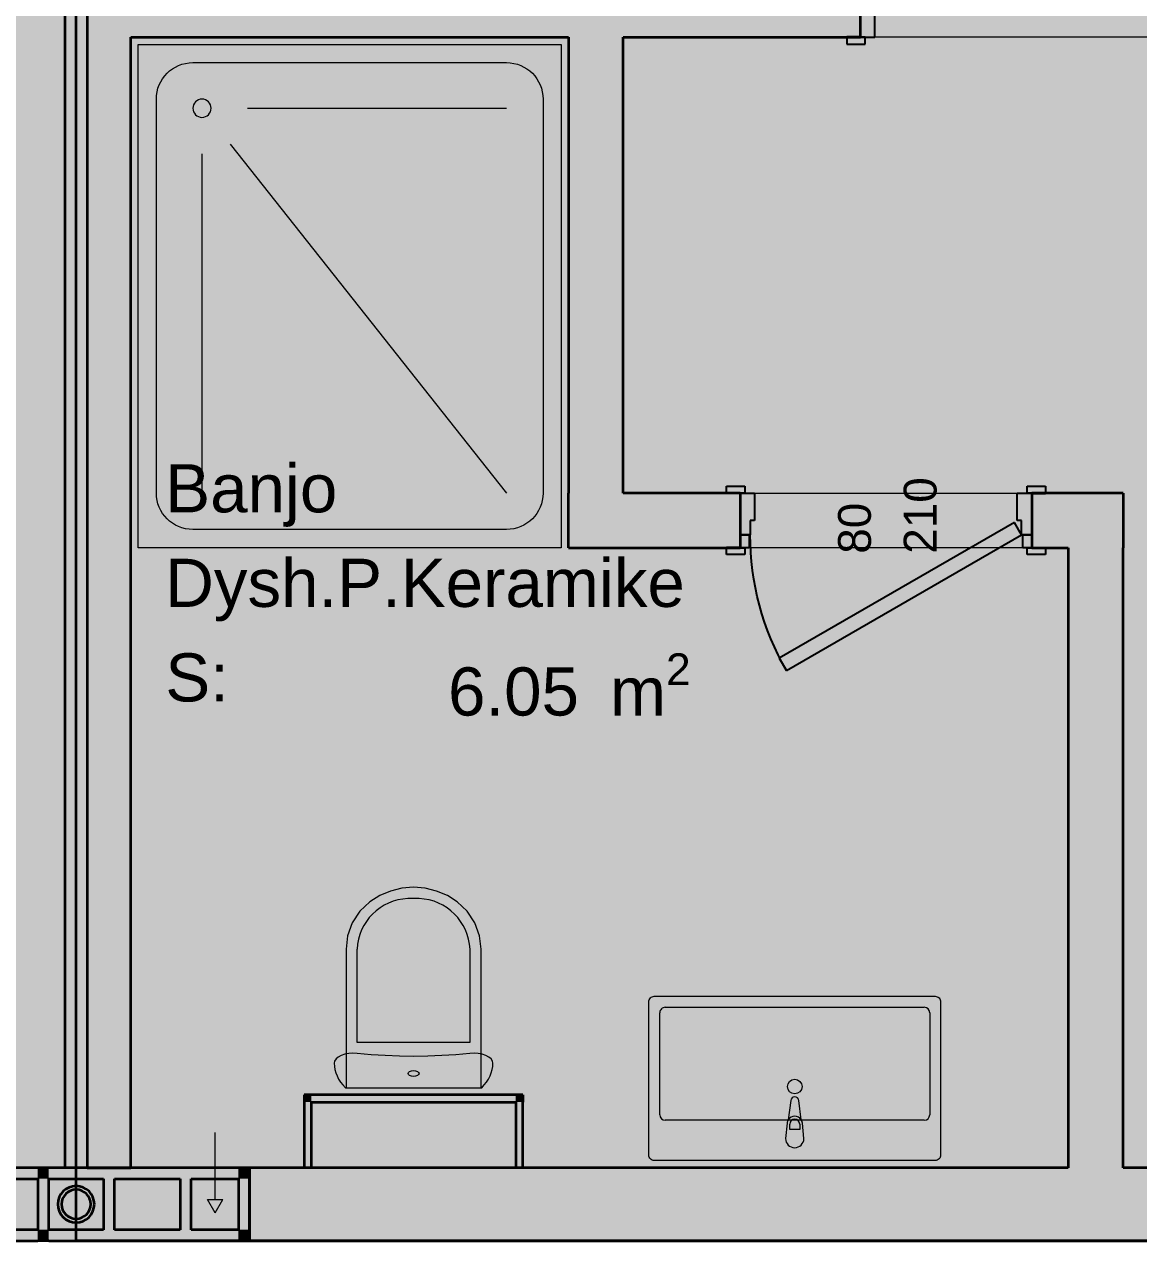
# Model space of a CAD drawing. Header units: millimetres. Extents: x 172821 to 253959, y -36092 to 17885.
# Drawn here: x 210819 to 213874, y -1016 to 2319 of the extents above; entities that cross this region are included whole.
import ezdxf
from ezdxf.enums import TextEntityAlignment as Align

# ---------------------------------------------------------------- set-up
doc = ezdxf.new("R2010")
doc.units = ezdxf.units.MM
doc.header["$MEASUREMENT"] = 0
doc.linetypes.add('Long Dashed', pattern=[2700, 1500, -1200])
for name, color, linetype, lineweight, true_color in [('A - Fill zone_Pen_No__102', 7, 'Continuous', 13, 0xcccccc), ('A - Fill zone_Pen_No__255', 7, 'Continuous', 13, 0xe8e8e8), ('A - kanalet e ventilimit_Pen_No__176', 7, 'Continuous', 15, 0x93a0c6), ('A - kanalet e ventilimit_Pen_No__82', 7, 'Continuous', 20, 0xaaaaaa), ('A - Muret_Pen_No__82', 7, 'Continuous', 20, 0xaaaaaa), ('ARCHICAD Door Markers_Pen_No__112', 7, 'Continuous', 13, 0xd5aaaa), ('Model Unit - Zone_Pen_No__102', 7, 'Continuous', 13, 0xcccccc)]:
    doc.layers.add(name, color=color, linetype=linetype, lineweight=lineweight, true_color=true_color)
for name, color, linetype, lineweight in [('A - Fill zone_Pen_No__2', 8, 'Continuous', 15), ('A - Fill zone_Pen_No__22', 8, 'Continuous', 35), ('A - kanalet e ventilimit_Pen_No__22', 8, 'Continuous', 35), ('A - Muret_Pen_No__22', 8, 'Continuous', 35), ('A - Sanitaria_Pen_No__18', 9, 'Continuous', 15), ('ARCHICAD Doors_Pen_No__42', 8, 'Continuous', 25), ('ARCHICAD Zone Stamps_Pen_No__101', 252, 'Continuous', 13)]:
    doc.layers.add(name, color=color, linetype=linetype, lineweight=lineweight)
for name, color, linetype in [('A - kanalet e ventilimit', 7, 'Continuous'), ('A - Muret', 7, 'Continuous'), ('Model Unit - Zone', 7, 'Continuous')]:
    doc.layers.add(name, color=color, linetype=linetype)
doc.styles.add('GENERATED_STYLE_2', font='arial.ttf')

# ---------------------------------------------------------------- blocks, each defined once
blk = doc.blocks.new('Banjo_Dysh.P.Keramike_54', base_point=(212682.9, 627.3))
at = {"layer": 'ARCHICAD Zone Stamps_Pen_No__101', "color": 252, "lineweight": 13, "insert": (211980.7, 594.2), "char_height": 132, "attachment_point": 1, "style": 'GENERATED_STYLE_2'}
blk.add_mtext('\\A1;{\\pql;\\pt0,6060;\\fArial|b0|i0|c0|p34;6.05\\fArial|b0|i0|c0|p34;\\A1{\\H.66x;\\S^  ;}\\fArial|b0|i0|c0|p34; m\\fArial|b0|i0|c0|p34;\\A1{\\H.66x;\\S2^  ;}}', dxfattribs=at)
at = {"layer": 'ARCHICAD Zone Stamps_Pen_No__101', "color": 252, "lineweight": 13, "style": 'GENERATED_STYLE_2'}
for tag, p in [('DUMMY_849', (212599.5, 1142.9)), ('ROOM_NAME', (211205.6, 1112.8)), ('DUMMY_850', (212599.5, 883.7)), ('ROOM_NUMBER', (211205.6, 853.5)), ('measuredAreaCode', (211205.6, 594.2))]:
    blk.add_attdef(tag, text='', height=132, dxfattribs=at).set_placement(p, align=Align.TOP_LEFT)
blk = doc.blocks.new('Door 25_2')
at = {"layer": 'ARCHICAD Doors_Pen_No__42', "color": 8, "linetype": 'Continuous', "lineweight": 25}
for p, q in [((-292.3, 337.4), (-272.3, 372)), ((-272.3, 372), (372, 0)), ((352, -34.6), (-292.3, 337.4)), ((-387, 54), (-437, 54)), ((-437, 54), (-437, 35)), ((-437, 35), (-387, 35)), ((-400, 35), (-437, 35)), ((-400, 35), (-437, 35)), ((-375, 35), (-400, 35)), ((-400, 35), (-400, 0)), ((-400, 0), (-400, 35)), ((-400, 0), (-400, 35)), ((-387, 35), (-387, 54)), ((-375, 0), (-375, 35)), ((400, 35), (375, 35)), ((375, 35), (375, 0)), ((437, 54), (387, 54)), ((387, 54), (387, 35)), ((387, 35), (437, 35)), ((400, 0), (400, 35)), ((400, 0), (400, 35)), ((400, 0), (400, 35)), ((400, 35), (437, 35)), ((400, 35), (437, 35)), ((437, 35), (437, 54)), ((-400, 0), (-375, 0)), ((-372, 0), (-400, 0)), ((-400, 0), (-400, -115)), ((-400, -115), (-400, 0)), ((-400, -115), (-400, 0)), ((-372, -40), (-372, 0)), ((372, 0), (352, -34.6)), ((400, 0), (372, 0)), ((372, 0), (372, -40)), ((375, 0), (400, 0)), ((400, -115), (400, 0)), ((400, -115), (400, 0)), ((400, -115), (400, 0)), ((-360, -40), (-372, -40)), ((-360, -115), (-360, -40)), ((372, -40), (360, -40)), ((360, -40), (360, -115)), ((-387, -115), (-437, -115)), ((-437, -115), (-437, -134)), ((-400, -115), (-437, -115)), ((-400, -115), (-437, -115)), ((-400, -115), (-360, -115)), ((-387, -134), (-387, -115)), ((360, -115), (400, -115)), ((437, -115), (387, -115)), ((387, -115), (387, -134)), ((400, -115), (437, -115)), ((400, -115), (437, -115)), ((437, -134), (437, -115)), ((-437, -134), (-387, -134)), ((387, -134), (437, -134))]:
    blk.add_line(p, q, dxfattribs=at)
blk.add_arc((372, 0), 744, 150, 180, dxfattribs=at)
blk = doc.blocks.new('D Marker 22')
at = {"layer": 'ARCHICAD Door Markers_Pen_No__112', "color": 9, "lineweight": 13, "true_color": 0xd5aaaa, "style": 'GENERATED_STYLE_2'}
for tag, p in [('AC_MarkerText_3', (-165.9, -155.7)), ('AC_MarkerText_2', (14.1, -224))]:
    blk.add_attdef(tag, text='', height=90, rotation=270, dxfattribs=at).set_placement(p, align=Align.BOTTOM_LEFT)
blk = doc.blocks.new('Wall_50', base_point=(213831.1, 1033.8))
at = {"layer": 'A - Muret_Pen_No__82', "linetype": 'Continuous', "lineweight": 0, "true_color": 0xd4d4d4}
for points in [[(212461.1, 1033.8), (212311.1, 1033.8), (212311.1, 883.8)], [(212461.1, 1033.8), (212311.1, 883.8), (212461.1, 883.8)], [(212461.1, 1033.8), (212461.1, 883.8), (212781.1, 883.8), (212781.1, 1033.8)], [(213681.1, 1033.8), (213581.1, 1033.8), (213581.1, 883.8), (213681.1, 883.8)], [(213681.1, 883.8), (213831.1, 883.8), (213831.1, 1033.8)], [(213681.1, 1033.8), (213681.1, 883.8), (213831.1, 1033.8)]]:
    blk.add_hatch(color=254, dxfattribs=at).paths.add_polyline_path(points)
at = {"layer": 'A - Muret_Pen_No__22', "color": 8, "linetype": 'Continuous', "lineweight": 35}
for p, q in [((212781.1, 1033.8), (212744.1, 1033.8)), ((212781.1, 1033.8), (212781.1, 918.8)), ((213581.1, 1033.8), (213618.1, 1033.8)), ((213581.1, 1033.8), (213581.1, 918.8)), ((212781.1, 918.8), (212781.1, 883.8)), ((213581.1, 918.8), (213581.1, 883.8)), ((212781.1, 883.8), (212744.1, 883.8)), ((213581.1, 883.8), (213618.1, 883.8))]:
    blk.add_line(p, q, dxfattribs=at)
at = {"layer": 'A - Muret_Pen_No__22', "color": 8, "linetype": 'Continuous', "lineweight": 35, "flags": 128}
for points in [[(212311.1, 883.8), (212311.1, 1033.8)], [(212781.1, 1033.8), (212461.1, 1033.8)], [(213831.1, 1033.8), (213581.1, 1033.8)], [(213831.1, 1033.8), (213831.1, 883.8)], [(212311.1, 883.8), (212781.1, 883.8)], [(213581.1, 883.8), (213681.1, 883.8)]]:
    blk.add_lwpolyline(points, dxfattribs=at)
at = {"layer": 'ARCHICAD Door Markers_Pen_No__112', "color": 9, "lineweight": 13, "true_color": 0xd5aaaa}
ref = blk.add_blockref('D Marker 22', (213181.1, 883.8), dxfattribs=dict(at, rotation=180))
ref.add_attrib('AC_MarkerText_2', '80', dxfattribs={"color": 9, "lineweight": 13, "true_color": 0xd5aaaa, "height": 90, "rotation": 90, "style": 'GENERATED_STYLE_2'}).set_placement((213166.9, 867.3), align=Align.BOTTOM_LEFT)
ref.add_attrib('AC_MarkerText_3', '210', dxfattribs={"color": 9, "lineweight": 13, "true_color": 0xd5aaaa, "height": 90, "rotation": 90, "style": 'GENERATED_STYLE_2'}).set_placement((213346.9, 867.3), align=Align.BOTTOM_LEFT)
at = {"layer": 'ARCHICAD Doors_Pen_No__42', "color": 8, "linetype": 'Continuous', "lineweight": 25, "xscale": -1, "zscale": 1000, "rotation": 180}
blk.add_blockref('Door 25_2', (213181.1, 918.8), dxfattribs=at)
blk = doc.blocks.new('Door 25')
at = {"layer": 'ARCHICAD Doors_Pen_No__42', "color": 8, "linetype": 'Continuous', "lineweight": 25}
for p, q in [((382, 0), (382, 844)), ((382, 844), (422, 844)), ((422, 844), (422, 0)), ((-437, 54), (-487, 54)), ((-487, 54), (-487, 35)), ((-487, 35), (-437, 35)), ((-450, 35), (-487, 35)), ((-450, 35), (-487, 35)), ((-425, 35), (-450, 35)), ((-450, 35), (-450, 0)), ((-450, 0), (-450, 35)), ((-450, 0), (-450, 35)), ((-437, 35), (-437, 54)), ((-425, 0), (-425, 35)), ((450, 35), (425, 35)), ((425, 35), (425, 0)), ((487, 54), (437, 54)), ((437, 54), (437, 35)), ((437, 35), (487, 35)), ((450, 0), (450, 35)), ((450, 0), (450, 35)), ((450, 0), (450, 35)), ((450, 35), (487, 35)), ((450, 35), (487, 35)), ((487, 35), (487, 54)), ((-450, 0), (-425, 0)), ((-422, 0), (-450, 0)), ((-450, 0), (-450, -115)), ((-450, -115), (-450, 0)), ((-450, -115), (-450, 0)), ((-422, -40), (-422, 0)), ((422, 0), (382, 0)), ((450, 0), (422, 0)), ((422, 0), (422, -40)), ((425, 0), (450, 0)), ((450, -115), (450, 0)), ((450, -115), (450, 0)), ((450, -115), (450, 0)), ((-410, -40), (-422, -40)), ((-410, -115), (-410, -40)), ((422, -40), (410, -40)), ((410, -40), (410, -115)), ((-437, -115), (-487, -115)), ((-487, -115), (-487, -134)), ((-450, -115), (-487, -115)), ((-450, -115), (-487, -115)), ((-450, -115), (-410, -115)), ((-437, -134), (-437, -115)), ((410, -115), (450, -115)), ((487, -115), (437, -115)), ((437, -115), (437, -134)), ((450, -115), (487, -115)), ((450, -115), (487, -115)), ((487, -134), (487, -115)), ((-487, -134), (-437, -134)), ((437, -134), (487, -134))]:
    blk.add_line(p, q, dxfattribs=at)
blk.add_arc((422, 0), 844, 90, 180, dxfattribs=at)
blk = doc.blocks.new('Wall_51', base_point=(217311.1, 2433.8))
at = {"layer": 'A - Muret_Pen_No__82', "linetype": 'Continuous', "lineweight": 0, "true_color": 0xd4d4d4}
for points in [[(211111.1, 2433.8), (211111.1, 2283.8), (213111.1, 2283.8), (213111.1, 2433.8)], [(214011.1, 2433.8), (214011.1, 2283.8), (214611.1, 2283.8), (214611.1, 2433.8)], [(215511.1, 2283.8), (217161.1, 2283.8), (217161.1, 2433.8), (215511.1, 2433.8)], [(217311.1, 2433.8), (217161.1, 2433.8), (217311.1, 2283.8)], [(217161.1, 2283.8), (217311.1, 2283.8), (217161.1, 2433.8)]]:
    blk.add_hatch(color=254, dxfattribs=at).paths.add_polyline_path(points)
at = {"layer": 'A - Muret_Pen_No__22', "color": 8, "linetype": 'Continuous', "lineweight": 35}
for p, q in [((213111.1, 2433.8), (213074.1, 2433.8)), ((213111.1, 2398.8), (213111.1, 2433.8)), ((214011.1, 2433.8), (214048.1, 2433.8)), ((214011.1, 2398.8), (214011.1, 2433.8)), ((214611.1, 2433.8), (214574.1, 2433.8)), ((214611.1, 2398.8), (214611.1, 2433.8)), ((215511.1, 2433.8), (215548.1, 2433.8)), ((215511.1, 2398.8), (215511.1, 2433.8)), ((213111.1, 2283.8), (213111.1, 2398.8)), ((214011.1, 2283.8), (214011.1, 2398.8)), ((214611.1, 2283.8), (214611.1, 2398.8)), ((215511.1, 2283.8), (215511.1, 2398.8)), ((213111.1, 2283.8), (213074.1, 2283.8)), ((214011.1, 2283.8), (214048.1, 2283.8)), ((214611.1, 2283.8), (214574.1, 2283.8)), ((215511.1, 2283.8), (215548.1, 2283.8))]:
    blk.add_line(p, q, dxfattribs=at)
at = {"layer": 'A - Muret_Pen_No__22', "color": 8, "linetype": 'Continuous', "lineweight": 35, "flags": 128}
for points in [[(213111.1, 2433.8), (211111.1, 2433.8)], [(214111.1, 2433.8), (214011.1, 2433.8)], [(214611.1, 2433.8), (214511.1, 2433.8)], [(217161.1, 2433.8), (215511.1, 2433.8)], [(217311.1, 2283.8), (217311.1, 2433.8)], [(211111.1, 2283.8), (212311.1, 2283.8)], [(212461.1, 2283.8), (213111.1, 2283.8)], [(214011.1, 2283.8), (214611.1, 2283.8)], [(215511.1, 2283.8), (217311.1, 2283.8)]]:
    blk.add_lwpolyline(points, dxfattribs=at)
at = {"layer": 'ARCHICAD Door Markers_Pen_No__112', "color": 9, "lineweight": 13, "true_color": 0xd5aaaa}
ref = blk.add_blockref('D Marker 22', (213561.1, 2283.8), dxfattribs=dict(at, rotation=180))
ref.add_attrib('AC_MarkerText_2', '90', dxfattribs={"color": 9, "lineweight": 13, "true_color": 0xd5aaaa, "height": 90, "rotation": 90, "style": 'GENERATED_STYLE_2'}).set_placement((213546.9, 2566.6), align=Align.BOTTOM_LEFT)
ref.add_attrib('AC_MarkerText_3', '210', dxfattribs={"color": 9, "lineweight": 13, "true_color": 0xd5aaaa, "height": 90, "rotation": 90, "style": 'GENERATED_STYLE_2'}).set_placement((213726.9, 2498.3), align=Align.BOTTOM_LEFT)
ref = blk.add_blockref('D Marker 22', (215061.1, 2283.8), dxfattribs=dict(at, rotation=180))
ref.add_attrib('AC_MarkerText_2', '90', dxfattribs={"color": 9, "lineweight": 13, "true_color": 0xd5aaaa, "height": 90, "rotation": 90, "style": 'GENERATED_STYLE_2'}).set_placement((215046.9, 2566.6), align=Align.BOTTOM_LEFT)
ref.add_attrib('AC_MarkerText_3', '210', dxfattribs={"color": 9, "lineweight": 13, "true_color": 0xd5aaaa, "height": 90, "rotation": 90, "style": 'GENERATED_STYLE_2'}).set_placement((215226.9, 2498.3), align=Align.BOTTOM_LEFT)
at = {"layer": 'ARCHICAD Doors_Pen_No__42', "color": 8, "linetype": 'Continuous', "lineweight": 25, "zscale": 1000}
blk.add_blockref('Door 25', (213561.1, 2398.8), dxfattribs=at)
at = {"layer": 'ARCHICAD Doors_Pen_No__42', "color": 8, "linetype": 'Continuous', "lineweight": 25, "xscale": -1, "zscale": 1000}
blk.add_blockref('Door 25', (215061.1, 2398.8), dxfattribs=at)
blk = doc.blocks.new('Wall_52', base_point=(212461.1, 1033.8))
at = {"layer": 'A - Muret_Pen_No__82', "linetype": 'Continuous', "lineweight": 0, "true_color": 0xd4d4d4}
blk.add_hatch(color=254, dxfattribs=at).paths.add_polyline_path([(212461.1, 1033.8), (212461.1, 2283.8), (212311.1, 2283.8), (212311.1, 1033.8)])
at = {"layer": 'A - Muret_Pen_No__22', "color": 8, "linetype": 'Continuous', "lineweight": 35, "flags": 128}
for points in [[(212311.1, 2283.8), (212311.1, 1033.8)], [(212461.1, 1033.8), (212461.1, 2283.8)]]:
    blk.add_lwpolyline(points, dxfattribs=at)
blk = doc.blocks.new('Wall_81', base_point=(211111.1, 6183.8))
at = {"layer": 'A - Muret_Pen_No__82', "linetype": 'Continuous', "lineweight": 0, "true_color": 0xd4d4d4}
blk.add_hatch(color=254, dxfattribs=at).paths.add_polyline_path([(210991.1, 5933.8), (210991.1, -816.1), (211111.1, -816.1), (211111.1, 5933.8)])
at = {"layer": 'A - Muret_Pen_No__22', "color": 8, "linetype": 'Continuous', "lineweight": 35, "flags": 128}
for points in [[(210991.1, 5933.8), (210991.1, -816.1)], [(211111.1, -816.1), (211111.1, 2283.8)], [(210991.1, -816.1), (211111.1, -816.1)]]:
    blk.add_lwpolyline(points, dxfattribs=at)
blk = doc.blocks.new('Wall_91', base_point=(213831.1, 1033.8))
at = {"layer": 'A - Muret_Pen_No__82', "linetype": 'Continuous', "lineweight": 0, "true_color": 0xd4d4d4}
blk.add_hatch(color=254, dxfattribs=at).paths.add_polyline_path([(213681.1, 883.8), (213681.1, -816.2), (213831.1, -816.2), (213831.1, 883.8)])
at = {"layer": 'A - Muret_Pen_No__22', "color": 8, "linetype": 'Continuous', "lineweight": 35, "flags": 128}
for points in [[(213681.1, 883.8), (213681.1, -816.2)], [(213831.1, -816.2), (213831.1, 883.8)]]:
    blk.add_lwpolyline(points, dxfattribs=at)
blk = doc.blocks.new('Wall_101', base_point=(210931.1, 6183.8))
at = {"layer": 'A - Muret_Pen_No__82', "linetype": 'Continuous', "lineweight": 0, "true_color": 0xd4d4d4}
blk.add_hatch(color=254, dxfattribs=at).paths.add_polyline_path([(210811.1, 5933.8), (210811.1, -815.2), (210931.1, -815.2), (210931.1, 5933.8)])
at = {"layer": 'A - Muret_Pen_No__22', "color": 8, "linetype": 'Continuous', "lineweight": 35, "flags": 128}
for points in [[(210931.1, -815.2), (210931.1, 5933.8)], [(210811.1, -815.2), (210931.1, -815.2)]]:
    blk.add_lwpolyline(points, dxfattribs=at)
blk = doc.blocks.new('Wall_210', base_point=(211586.1, -616.2))
at = {"layer": 'A - Muret_Pen_No__82', "linetype": 'Continuous', "lineweight": 0, "true_color": 0xd4d4d4}
for points in [[(211586.1, -636.2), (211606.1, -636.2), (211586.1, -616.2)], [(211606.1, -616.2), (211586.1, -616.2), (211606.1, -636.2)], [(211606.1, -636.2), (212166.1, -636.2), (212166.1, -616.2), (211606.1, -616.2)], [(212166.1, -636.2), (212186.1, -636.2), (212186.1, -616.2)], [(212166.1, -636.2), (212186.1, -616.2), (212166.1, -616.2)]]:
    blk.add_hatch(color=254, dxfattribs=at).paths.add_polyline_path(points)
at = {"layer": 'A - Muret_Pen_No__22', "color": 8, "linetype": 'Continuous', "lineweight": 35, "flags": 128}
for points in [[(211586.1, -616.2), (211586.1, -636.2)], [(212186.1, -616.2), (211586.1, -616.2)], [(212186.1, -616.2), (212186.1, -636.2)], [(211606.1, -636.2), (212166.1, -636.2)]]:
    blk.add_lwpolyline(points, dxfattribs=at)
blk = doc.blocks.new('Wall_211', base_point=(211586.1, -616.2))
at = {"layer": 'A - Muret_Pen_No__82', "linetype": 'Continuous', "lineweight": 0, "true_color": 0xd4d4d4}
blk.add_hatch(color=254, dxfattribs=at).paths.add_polyline_path([(211586.1, -636.2), (211586.1, -816.2), (211606.1, -816.2), (211606.1, -636.2)])
at = {"layer": 'A - Muret_Pen_No__22', "color": 8, "linetype": 'Continuous', "lineweight": 35, "flags": 128}
for points in [[(211586.1, -636.2), (211586.1, -816.2)], [(211606.1, -816.2), (211606.1, -636.2)], [(211606.1, -816.2), (211586.1, -816.2)]]:
    blk.add_lwpolyline(points, dxfattribs=at)
blk = doc.blocks.new('Wall_212', base_point=(212186.1, -616.2))
at = {"layer": 'A - Muret_Pen_No__82', "linetype": 'Continuous', "lineweight": 0, "true_color": 0xd4d4d4}
blk.add_hatch(color=254, dxfattribs=at).paths.add_polyline_path([(212166.1, -636.2), (212166.1, -816.2), (212186.1, -816.2), (212186.1, -636.2)])
at = {"layer": 'A - Muret_Pen_No__22', "color": 8, "linetype": 'Continuous', "lineweight": 35, "flags": 128}
for points in [[(212166.1, -636.2), (212166.1, -816.2)], [(212186.1, -816.2), (212186.1, -636.2)], [(212186.1, -816.2), (212166.1, -816.2)]]:
    blk.add_lwpolyline(points, dxfattribs=at)
blk = doc.blocks.new('Wall_213', base_point=(210486.1, -816.2))
at = {"layer": 'A - kanalet e ventilimit_Pen_No__82', "linetype": 'Continuous', "lineweight": 0, "true_color": 0xd4d4d4}
for points in [[(210516.1, -846.2), (210486.1, -816.2), (210486.1, -846.2)], [(210516.1, -816.2), (210486.1, -816.2), (210516.1, -846.2)], [(210516.1, -846.2), (210856.1, -846.2), (210856.1, -816.2), (210516.1, -816.2)], [(210856.1, -846.2), (210886.1, -846.2), (210886.1, -816.2)], [(210856.1, -846.2), (210886.1, -816.2), (210856.1, -816.2)]]:
    blk.add_hatch(color=254, dxfattribs=at).paths.add_polyline_path(points)
at = {"layer": 'A - kanalet e ventilimit_Pen_No__22', "color": 8, "linetype": 'Continuous', "lineweight": 35, "flags": 128}
for points in [[(210486.1, -816.2), (210486.1, -846.2)], [(210886.1, -816.2), (210486.1, -816.2)], [(210516.1, -846.2), (210646.1, -846.2)], [(210676.1, -846.2), (210856.1, -846.2)]]:
    blk.add_lwpolyline(points, dxfattribs=at)
blk = doc.blocks.new('Wall_214', base_point=(210886.1, -816.2))
at = {"layer": 'A - kanalet e ventilimit_Pen_No__82', "linetype": 'Continuous', "lineweight": 0, "true_color": 0xd4d4d4}
for points in [[(210856.1, -846.2), (210856.1, -986.2), (210886.1, -986.2), (210886.1, -846.2)], [(210856.1, -1016.2), (210886.1, -1016.2), (210856.1, -986.2)], [(210856.1, -986.2), (210886.1, -1016.2), (210886.1, -986.2)]]:
    blk.add_hatch(color=254, dxfattribs=at).paths.add_polyline_path(points)
at = {"layer": 'A - kanalet e ventilimit_Pen_No__22', "color": 8, "linetype": 'Continuous', "lineweight": 35, "flags": 128}
for points in [[(210856.1, -846.2), (210856.1, -986.2)], [(210886.1, -986.2), (210886.1, -846.2)], [(210886.1, -1016.2), (210856.1, -1016.2)]]:
    blk.add_lwpolyline(points, dxfattribs=at)
blk = doc.blocks.new('Wall_215', base_point=(210886.1, -1016.2))
at = {"layer": 'A - kanalet e ventilimit_Pen_No__82', "linetype": 'Continuous', "lineweight": 0, "true_color": 0xd4d4d4}
for points in [[(210486.1, -986.2), (210486.1, -1016.2), (210516.1, -986.2)], [(210516.1, -986.2), (210486.1, -1016.2), (210516.1, -1016.2)], [(210856.1, -986.2), (210516.1, -986.2), (210516.1, -1016.2), (210856.1, -1016.2)]]:
    blk.add_hatch(color=254, dxfattribs=at).paths.add_polyline_path(points)
at = {"layer": 'A - kanalet e ventilimit_Pen_No__22', "color": 8, "linetype": 'Continuous', "lineweight": 35, "flags": 128}
for points in [[(210486.1, -1016.2), (210486.1, -986.2)], [(210646.1, -986.2), (210516.1, -986.2)], [(210856.1, -986.2), (210676.1, -986.2)], [(210486.1, -1016.2), (210856.1, -1016.2)]]:
    blk.add_lwpolyline(points, dxfattribs=at)
blk = doc.blocks.new('Wall_218', base_point=(211011.1, -916.2))
at = {"layer": 'A - kanalet e ventilimit_Pen_No__82', "linetype": 'Continuous', "lineweight": 0, "true_color": 0xd4d4d4}
blk.add_hatch(color=254, dxfattribs=at).paths.add_polyline_path([(211011.1, -916.2, 1), (210911.1, -916.2), (210921.1, -916.2, -1), (211001.1, -916.2)])
at = {"layer": 'A - kanalet e ventilimit_Pen_No__22', "color": 8, "linetype": 'Continuous', "lineweight": 35}
for radius in [50, 40]:
    blk.add_arc((210961.1, -916.2), radius, 0, 180, dxfattribs=at)
blk = doc.blocks.new('Wall_219', base_point=(210911.1, -916.2))
at = {"layer": 'A - kanalet e ventilimit_Pen_No__82', "linetype": 'Continuous', "lineweight": 0, "true_color": 0xd4d4d4}
blk.add_hatch(color=254, dxfattribs=at).paths.add_polyline_path([(210911.1, -916.2, 1), (211011.1, -916.2), (211001.1, -916.2, -1), (210921.1, -916.2)])
at = {"layer": 'A - kanalet e ventilimit_Pen_No__22', "color": 8, "linetype": 'Continuous', "lineweight": 35}
for radius in [50, 40]:
    blk.add_arc((210961.1, -916.2), radius, 180, 0, dxfattribs=at)
blk = doc.blocks.new('Door 25_3')
at = {"layer": 'ARCHICAD Doors_Pen_No__42', "color": 8, "linetype": 'Continuous', "lineweight": 25}
for p, q in [((432, 0), (432, 944)), ((432, 944), (472, 944)), ((472, 944), (472, 0)), ((-487, 104), (-537, 104)), ((-537, 104), (-537, 85)), ((-487, 85), (-487, 104)), ((537, 104), (487, 104)), ((487, 104), (487, 85)), ((537, 85), (537, 104)), ((-537, 85), (-487, 85)), ((-500, 85), (-537, 85)), ((-500, 85), (-537, 85)), ((-475, 85), (-500, 85)), ((-500, 85), (-500, 0)), ((-500, 0), (-500, 85)), ((-500, 0), (-500, 85)), ((-475, 0), (-475, 85)), ((500, 85), (475, 85)), ((475, 85), (475, 0)), ((487, 85), (537, 85)), ((500, 0), (500, 85)), ((500, 0), (500, 85)), ((500, 0), (500, 85)), ((500, 85), (537, 85)), ((500, 85), (537, 85)), ((-500, 0), (-475, 0)), ((-472, 0), (-500, 0)), ((-500, 0), (-500, -115)), ((-500, -115), (-500, 0)), ((-500, -115), (-500, 0)), ((-472, -40), (-472, 0)), ((472, 0), (432, 0)), ((500, 0), (472, 0)), ((472, 0), (472, -40)), ((475, 0), (500, 0)), ((500, -115), (500, 0)), ((500, -115), (500, 0)), ((500, -115), (500, 0)), ((-460, -40), (-472, -40)), ((-460, -115), (-460, -40)), ((472, -40), (460, -40)), ((460, -40), (460, -115)), ((-487, -115), (-537, -115)), ((-537, -115), (-537, -134)), ((-500, -115), (-537, -115)), ((-500, -115), (-537, -115)), ((-500, -115), (-460, -115)), ((-487, -134), (-487, -115)), ((460, -115), (500, -115)), ((537, -115), (487, -115)), ((487, -115), (487, -134)), ((500, -115), (537, -115)), ((500, -115), (537, -115)), ((537, -134), (537, -115)), ((-537, -134), (-487, -134)), ((487, -134), (537, -134))]:
    blk.add_line(p, q, dxfattribs=at)
blk.add_arc((472, 0), 944, 90, 180, dxfattribs=at)
blk = doc.blocks.new('Wall_229', base_point=(217030.1, -1016.2))
at = {"layer": 'A - Muret_Pen_No__82', "linetype": 'Continuous', "lineweight": 0, "true_color": 0xd4d4d4}
for points in [[(213831.1, -816.2), (213831.1, -1016.2), (213981.1, -1016.2), (213981.1, -816.2)], [(214981.1, -816.2), (214981.1, -1016.2), (217030.1, -1016.2), (217030.1, -816.2)]]:
    blk.add_hatch(color=254, dxfattribs=at).paths.add_polyline_path(points)
at = {"layer": 'A - Muret_Pen_No__22', "color": 8, "linetype": 'Continuous', "lineweight": 35}
for p, q in [((213981.1, -816.2), (213944.1, -816.2)), ((213981.1, -901.2), (213981.1, -816.2)), ((214981.1, -816.2), (215018.1, -816.2)), ((214981.1, -901.2), (214981.1, -816.2)), ((213981.1, -1016.2), (213981.1, -901.2)), ((214981.1, -1016.2), (214981.1, -901.2)), ((213981.1, -1016.2), (213944.1, -1016.2)), ((214981.1, -1016.2), (215018.1, -1016.2))]:
    blk.add_line(p, q, dxfattribs=at)
at = {"layer": 'A - Muret_Pen_No__22', "color": 8, "linetype": 'Continuous', "lineweight": 35, "flags": 128}
for points in [[(213981.1, -816.2), (213831.1, -816.2)], [(215481.1, -816.2), (214981.1, -816.2)], [(217030.1, -816.2), (215631.1, -816.2)], [(217030.1, -1016.2), (217030.1, -816.2)], [(213831.1, -1016.2), (213981.1, -1016.2)], [(214981.1, -1016.2), (217030.1, -1016.2)]]:
    blk.add_lwpolyline(points, dxfattribs=at)
at = {"layer": 'ARCHICAD Door Markers_Pen_No__112', "color": 9, "lineweight": 13, "true_color": 0xd5aaaa}
ref = blk.add_blockref('D Marker 22', (214481.1, -1016.2), dxfattribs=dict(at, rotation=180))
ref.add_attrib('AC_MarkerText_2', '100', dxfattribs={"color": 9, "lineweight": 13, "true_color": 0xd5aaaa, "height": 90, "rotation": 90, "style": 'GENERATED_STYLE_2'}).set_placement((214466.9, -751.7), align=Align.BOTTOM_LEFT)
ref.add_attrib('AC_MarkerText_3', '210', dxfattribs={"color": 9, "lineweight": 13, "true_color": 0xd5aaaa, "height": 90, "rotation": 90, "style": 'GENERATED_STYLE_2'}).set_placement((214646.9, -751.7), align=Align.BOTTOM_LEFT)
at = {"layer": 'ARCHICAD Doors_Pen_No__42', "color": 8, "linetype": 'Continuous', "lineweight": 25, "xscale": -1, "zscale": 1000}
blk.add_blockref('Door 25_3', (214481.1, -901.2), dxfattribs=at)
blk = doc.blocks.new('Wall_384', base_point=(211436.1, -816.2))
at = {"layer": 'A - kanalet e ventilimit_Pen_No__82', "linetype": 'Continuous', "lineweight": 0, "true_color": 0xd4d4d4}
for points in [[(211406.1, -816.2), (210886.1, -816.2), (210886.1, -846.2), (211406.1, -846.2)], [(211406.1, -846.2), (211436.1, -846.2), (211436.1, -816.2)], [(211406.1, -846.2), (211436.1, -816.2), (211406.1, -816.2)]]:
    blk.add_hatch(color=254, dxfattribs=at).paths.add_polyline_path(points)
at = {"layer": 'A - kanalet e ventilimit_Pen_No__22', "color": 8, "linetype": 'Continuous', "lineweight": 35, "flags": 128}
for points in [[(211436.1, -816.2), (210886.1, -816.2)], [(211436.1, -816.2), (211436.1, -846.2)], [(210886.1, -846.2), (211036.1, -846.2)], [(211066.1, -846.2), (211246.1, -846.2)], [(211276.1, -846.2), (211406.1, -846.2)]]:
    blk.add_lwpolyline(points, dxfattribs=at)
blk = doc.blocks.new('Wall_385', base_point=(211036.1, -816.2))
at = {"layer": 'A - kanalet e ventilimit_Pen_No__82', "linetype": 'Continuous', "lineweight": 0, "true_color": 0xd4d4d4}
blk.add_hatch(color=254, dxfattribs=at).paths.add_polyline_path([(211036.1, -846.2), (211036.1, -986.2), (211066.1, -986.2), (211066.1, -846.2)])
at = {"layer": 'A - kanalet e ventilimit_Pen_No__22', "color": 8, "linetype": 'Continuous', "lineweight": 35, "flags": 128}
for points in [[(211036.1, -846.2), (211036.1, -986.2)], [(211066.1, -986.2), (211066.1, -846.2)]]:
    blk.add_lwpolyline(points, dxfattribs=at)
blk = doc.blocks.new('Wall_386', base_point=(210886.1, -1016.2))
at = {"layer": 'A - kanalet e ventilimit_Pen_No__82', "linetype": 'Continuous', "lineweight": 0, "true_color": 0xd4d4d4}
for points in [[(211406.1, -986.2), (210886.1, -986.2), (210886.1, -1016.2), (211406.1, -1016.2)], [(211406.1, -986.2), (211436.1, -1016.2), (211436.1, -986.2)], [(211406.1, -1016.2), (211436.1, -1016.2), (211406.1, -986.2)]]:
    blk.add_hatch(color=254, dxfattribs=at).paths.add_polyline_path(points)
at = {"layer": 'A - kanalet e ventilimit_Pen_No__22', "color": 8, "linetype": 'Continuous', "lineweight": 35, "flags": 128}
for points in [[(211036.1, -986.2), (210886.1, -986.2)], [(211246.1, -986.2), (211066.1, -986.2)], [(211406.1, -986.2), (211276.1, -986.2)], [(211436.1, -1016.2), (211436.1, -986.2)], [(210886.1, -1016.2), (211436.1, -1016.2)]]:
    blk.add_lwpolyline(points, dxfattribs=at)
blk = doc.blocks.new('Wall_387', base_point=(211436.1, -1016.2))
at = {"layer": 'A - kanalet e ventilimit_Pen_No__82', "linetype": 'Continuous', "lineweight": 0, "true_color": 0xd4d4d4}
blk.add_hatch(color=254, dxfattribs=at).paths.add_polyline_path([(211406.1, -846.2), (211406.1, -986.2), (211436.1, -986.2), (211436.1, -846.2)])
at = {"layer": 'A - kanalet e ventilimit_Pen_No__22', "color": 8, "linetype": 'Continuous', "lineweight": 35, "flags": 128}
for points in [[(211406.1, -846.2), (211406.1, -986.2)], [(211436.1, -986.2), (211436.1, -846.2)]]:
    blk.add_lwpolyline(points, dxfattribs=at)
blk = doc.blocks.new('Wall_388', base_point=(211276.1, -816.2))
at = {"layer": 'A - kanalet e ventilimit_Pen_No__82', "linetype": 'Continuous', "lineweight": 0, "true_color": 0xd4d4d4}
blk.add_hatch(color=254, dxfattribs=at).paths.add_polyline_path([(211246.1, -846.2), (211246.1, -986.2), (211276.1, -986.2), (211276.1, -846.2)])
at = {"layer": 'A - kanalet e ventilimit_Pen_No__22', "color": 8, "linetype": 'Continuous', "lineweight": 35, "flags": 128}
for points in [[(211246.1, -846.2), (211246.1, -986.2)], [(211276.1, -986.2), (211276.1, -846.2)]]:
    blk.add_lwpolyline(points, dxfattribs=at)
blk = doc.blocks.new('Wall_389', base_point=(213831.1, -1016.2))
at = {"layer": 'A - Muret_Pen_No__82', "linetype": 'Continuous', "lineweight": 0, "true_color": 0xd4d4d4}
blk.add_hatch(color=254, dxfattribs=at).paths.add_polyline_path([(213831.1, -816.2), (211436.2, -816.2), (211436.2, -1016.2), (213831.1, -1016.2)])
at = {"layer": 'A - Muret_Pen_No__22', "color": 8, "linetype": 'Continuous', "lineweight": 35, "flags": 128}
for points in [[(213681.1, -816.2), (211436.2, -816.2)], [(211436.2, -816.2), (211436.2, -1016.2)], [(211436.2, -1016.2), (213831.1, -1016.2)]]:
    blk.add_lwpolyline(points, dxfattribs=at)
blk = doc.blocks.new('Basin 25')
at = {"layer": 'A - Sanitaria_Pen_No__18', "color": 9, "linetype": 'Continuous', "lineweight": 15}
for p, q in [((-13.6, -99.8), (-13.6, -84.9)), ((-13.6, -84.9), (13.6, -84.9)), ((13.6, -84.9), (13.6, -99.8)), ((-370, -405), (-370, -125)), ((-355, -110), (355, -110)), ((370, -125), (370, -405)), ((355, -420), (-355, -420))]:
    blk.add_line(p, q, dxfattribs=at)
at = {"layer": 'A - Sanitaria_Pen_No__18', "color": 9, "linetype": 'Continuous', "lineweight": 15, "flags": 128}
for points in [[(-385, 0), (385, 0, -0.414214), (400, -15), (400, -435, -0.414214), (385, -450), (-385, -450, -0.414214), (-400, -435), (-400, -15, -0.414214)], [(-25, -60), (-21, -102, 0.12102), (-17.7, -111.5), (-11.1, -164.4, 0.882566), (11.1, -164.4), (17.7, -111.5, 0.12102), (21, -102), (25, -60, 1)]]:
    blk.add_lwpolyline(points, format="xyb", close=True, dxfattribs=at)
at = {"layer": 'A - Sanitaria_Pen_No__18', "color": 9, "linetype": 'Continuous', "lineweight": 15}
blk.add_circle((0, -202.7), 20, dxfattribs=at)
for centre, radius, start, end in [((0, -99.8), 13.6, 180, 0), ((-355, -125), 15, 90, 180), ((0, -100.1), 21.1, 212.771, 327.229), ((355, -125), 15, 0, 90), ((-355, -405), 15, 180, 270), ((355, -405), 15, 270, 0)]:
    blk.add_arc(centre, radius, start, end, dxfattribs=at)
blk = doc.blocks.new('WC 25')
at = {"layer": 'A - Sanitaria_Pen_No__18', "color": 9, "linetype": 'Continuous', "lineweight": 15}
for p, q in [((0, -124.9), (-155, -124.9)), ((-155, -124.9), (-155, -379.9)), ((155, -124.9), (0, -124.9)), ((155, -379.9), (155, -124.9)), ((-15.6, -519.2), (15.6, -519.2))]:
    blk.add_line(p, q, dxfattribs=at)
at = {"layer": 'A - Sanitaria_Pen_No__18', "color": 9, "linetype": 'Continuous', "lineweight": 15, "flags": 128}
for points in [[(-186.8, 0), (-193.9, -7.9), (-200.1, -16), (-205.4, -24.3), (-209.7, -32.8), (-213.1, -41.3), (-215.5, -50), (-217, -58.7), (-217.5, -67.4), (-216.2, -73.5), (-212.4, -79.2), (-206.3, -84.4), (-198.2, -88.8), (-188.5, -92.1), (-177.6, -94.2), (-166.1, -95), (-154.5, -94.4), (-116.2, -90.9), (-77.6, -88.3), (-38.9, -86.8), (0, -86.3), (38.9, -86.8), (77.6, -88.3), (116.2, -90.9), (154.5, -94.4), (166.1, -95), (177.6, -94.2), (188.5, -92.1), (198.2, -88.8), (206.3, -84.4), (212.4, -79.2), (216.2, -73.5), (217.5, -67.4), (217, -58.7), (215.5, -50), (213.1, -41.3), (209.7, -32.8), (205.4, -24.3), (200.1, -16), (193.9, -7.9), (186.8, 0)], [(185, -380), (185, 0), (-185, 0), (-185, -380), (-180.7, -417.3), (-167.8, -452.7), (-147.3, -484.1), (-120, -510), (-92.8, -527.2), (-63.2, -539.7), (-32, -547.4), (0, -550), (32, -547.4), (63.2, -539.7), (92.8, -527.2), (120, -510), (147.3, -484.1), (167.8, -452.7), (180.7, -417.3)]]:
    blk.add_lwpolyline(points, close=True, dxfattribs=at)
at = {"layer": 'A - Sanitaria_Pen_No__18', "color": 9, "linetype": 'Continuous', "lineweight": 15}
for centre, start, end in [((-8.9, -373.1), 182.66, 267.3883), ((8.9, -373.1), 272.6117, 357.34)]:
    blk.add_arc(centre, 146.2, start, end, dxfattribs=at)
blk.add_ellipse((0, -39.4), major_axis=(15, 0), ratio=0.524717, dxfattribs=at)
blk = doc.blocks.new('Shower Tray 25_6')
at = {"layer": 'A - Sanitaria_Pen_No__18', "color": 9, "linetype": 'Continuous', "lineweight": 15}
for p, q in [((1010, 1330), (150, 1330)), ((50, 1230), (50, 150)), ((175, 300), (175, 1230)), ((252.3, 273.3), (1010, 1230)), ((1110, 150), (1110, 1230)), ((300, 175), (1010, 175)), ((150, 50), (1010, 50))]:
    blk.add_line(p, q, dxfattribs=at)
at = {"layer": 'A - Sanitaria_Pen_No__18', "color": 9, "linetype": 'Continuous', "lineweight": 15, "flags": 128}
blk.add_lwpolyline([(1160, 0), (1160, 1380), (0, 1380), (0, 0)], close=True, dxfattribs=at)
at = {"layer": 'A - Sanitaria_Pen_No__18', "color": 9, "linetype": 'Continuous', "lineweight": 15}
blk.add_circle((175, 175), 25, dxfattribs=at)
for centre, start, end in [((150, 1230), 90, 180), ((1010, 1230), 0, 90), ((150, 150), 180, 270), ((1010, 150), 270, 0)]:
    blk.add_arc(centre, 100, start, end, dxfattribs=at)
blk = doc.blocks.new('Polyline_28', base_point=(211341.9, -939.6))
at = {"layer": 'A - kanalet e ventilimit_Pen_No__176', "linetype": 'Continuous', "lineweight": 15, "true_color": 0x93a0c6}
blk.add_hatch(color=253, dxfattribs=at).paths.add_polyline_path([(211341.9, -939.6), (211363, -903.2), (211321, -903.2)])
at = {"layer": 'A - kanalet e ventilimit_Pen_No__176', "color": 253, "linetype": 'Continuous', "lineweight": 15, "true_color": 0x93a0c6}
for p, q in [((211321, -903.2), (211363, -903.2)), ((211341.9, -939.6), (211321, -903.2)), ((211341.9, -939.6), (211363, -903.2))]:
    blk.add_line(p, q, dxfattribs=at)
at = {"layer": 'A - kanalet e ventilimit_Pen_No__176', "color": 253, "linetype": 'Long Dashed', "lineweight": 15, "true_color": 0x93a0c6, "flags": 128}
blk.add_lwpolyline([(211342, -903.2), (211342.2, -719.4)], dxfattribs=at)

msp = doc.modelspace()

# ---------------------------------------------------------------- hatches: boundary and pattern name
at = {"layer": 'A - Fill zone_Pen_No__102', "linetype": 'Continuous', "lineweight": 0, "true_color": 0x333333}
msp.add_hatch(color=250, dxfattribs=at).paths.add_polyline_path([(203811.1, 7783.8), (210961.1, 7783.8), (210961.1, -1016.2), (203811.1, -1016.2)])
at = {"layer": 'A - Fill zone_Pen_No__255', "linetype": 'Continuous', "lineweight": 0, "true_color": 0xf9f9f9}
msp.add_hatch(color=7, dxfattribs=at).paths.add_polyline_path([(210961.1, 7783.8), (221461.1, 7783.8), (221461.1, -1016.2), (210961.1, -1016.2)])

# ---------------------------------------------------------------- linework, layer by layer
at = {"layer": 'A - Fill zone_Pen_No__2', "color": 8, "linetype": 'Continuous', "lineweight": 15, "flags": 128}
msp.add_lwpolyline([(203811.1, 7783.8), (210961.1, 7783.8), (210961.1, -1016.2), (203811.1, -1016.2)], close=True, dxfattribs=at)
at = {"layer": 'A - Fill zone_Pen_No__22', "color": 8, "linetype": 'Continuous', "lineweight": 35, "flags": 128}
msp.add_lwpolyline([(210961.1, 7783.8), (221461.1, 7783.8), (221461.1, -1016.2), (210961.1, -1016.2)], close=True, dxfattribs=at)
at = {"layer": 'Model Unit - Zone_Pen_No__102', "color": 254, "linetype": 'Continuous', "lineweight": 13, "true_color": 0xcccccc, "flags": 128}
for points in [[(211111.1, -816.2), (213681.1, -816.2), (213681.1, 883.8), (212311.1, 883.8), (212311.1, 2283.8), (211111.1, 2283.8)], [(217311.1, 2283.8), (212461.1, 2283.8), (212461.1, 1033.8), (213831.1, 1033.8), (213831.1, -816.2), (215481.1, -816.2), (215481.1, 883.8), (215101.1, 883.8), (215101.1, 1033.8), (217311.1, 1033.8)]]:
    msp.add_lwpolyline(points, close=True, dxfattribs=at)

# ---------------------------------------------------------------- block references
at = {"layer": 'A - kanalet e ventilimit', "color": 253, "linetype": 'Long Dashed', "lineweight": 15, "true_color": 0x93a0c6}
msp.add_blockref('Polyline_28', (211341.9, -939.6), dxfattribs=at)
at = {"layer": 'A - kanalet e ventilimit', "color": 8, "lineweight": 35}
for name, p in [('Wall_213', (210486.1, -816.2)), ('Wall_384', (211436.1, -816.2)), ('Wall_214', (210886.1, -816.2)), ('Wall_218', (211011.1, -916.2)), ('Wall_385', (211036.1, -816.2)), ('Wall_388', (211276.1, -816.2)), ('Wall_387', (211436.1, -1016.2)), ('Wall_219', (210911.1, -916.2)), ('Wall_215', (210886.1, -1016.2)), ('Wall_386', (210886.1, -1016.2))]:
    msp.add_blockref(name, p, dxfattribs=at)
at = {"layer": 'A - Muret', "color": 8, "lineweight": 35}
for name, p in [('Wall_101', (210931.1, 6183.8)), ('Wall_81', (211111.1, 6183.8)), ('Wall_51', (217311.1, 2433.8)), ('Wall_52', (212461.1, 1033.8)), ('Wall_50', (213831.1, 1033.8)), ('Wall_91', (213831.1, 1033.8)), ('Wall_229', (217030.1, -1016.2)), ('Wall_210', (211586.1, -616.2)), ('Wall_211', (211586.1, -616.2)), ('Wall_212', (212186.1, -616.2)), ('Wall_389', (213831.1, -1016.2))]:
    msp.add_blockref(name, p, dxfattribs=at)
at = {"layer": 'A - Sanitaria_Pen_No__18', "color": 9, "linetype": 'Continuous', "lineweight": 15, "xscale": -1, "zscale": 1000, "rotation": 180}
msp.add_blockref('Shower Tray 25_6', (211131.1, 2263.8), dxfattribs=at)
at = {"layer": 'A - Sanitaria_Pen_No__18', "color": 9, "linetype": 'Continuous', "lineweight": 15, "zscale": 1000, "rotation": 180}
for name, p in [('WC 25', (211886.1, -597.2)), ('Basin 25', (212931.1, -796.2))]:
    msp.add_blockref(name, p, dxfattribs=at)
at = {"layer": 'Model Unit - Zone', "color": 252, "linetype": 'Continuous', "lineweight": 13}
msp.add_blockref('Banjo_Dysh.P.Keramike_54', (212682.9, 627.3), dxfattribs=at).add_auto_attribs({'ROOM_NAME': 'Banjo', 'ROOM_NUMBER': 'Dysh.P.Keramike', 'measuredAreaCode': 'S: '})

doc.saveas('drawing.dxf')
